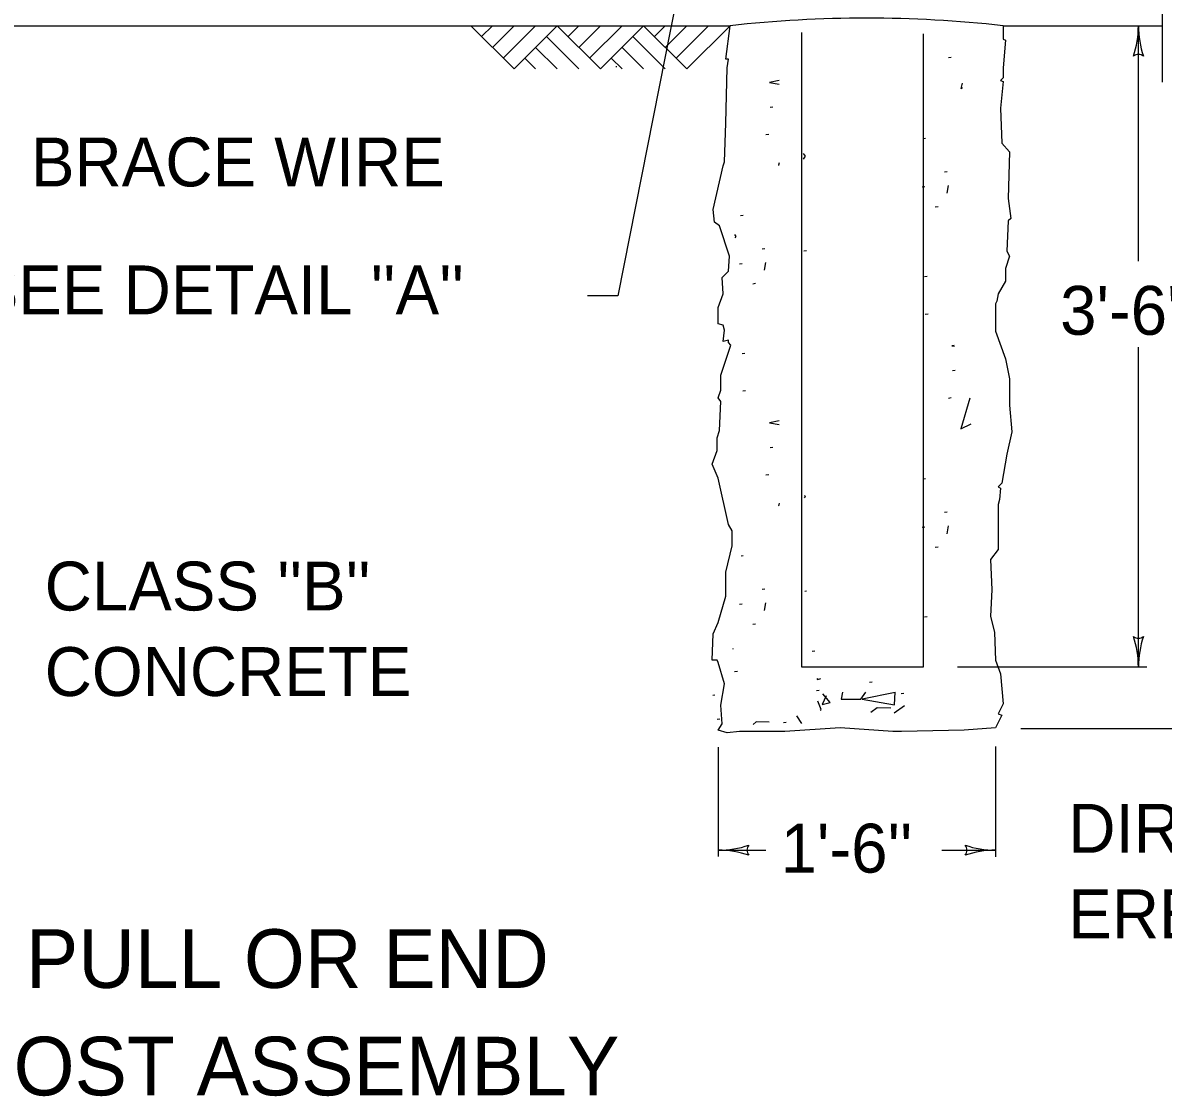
# Model space of a CAD drawing. Extents: x 1000 to 1036.3, y 1000 to 1022.
# Drawn here: x 1011.596 to 1016.263, y 1012.099 to 1016.494 of the extents above; entities that cross this region are included whole.
import ezdxf

# ---------------------------------------------------------------- set-up
doc = ezdxf.new("R2010")
doc.units = 0
doc.layers.add('Level 1', color=7, linetype='Continuous')

msp = doc.modelspace()

# ---------------------------------------------------------------- linework, layer by layer
at = {"layer": 'Level 1'}
for p, q in [((1016.259, 1017.2732), (1016.259, 1016.2504)), ((1014.3744, 1017.1138), (1014.0312, 1015.3753)), ((1011.1079, 1016.4816), (1014.49, 1016.4816)), ((1013.6061, 1016.3048), (1013.4293, 1016.4816)), ((1013.5177, 1016.4816), (1013.4735, 1016.4373)), ((1013.6061, 1016.4816), (1013.5177, 1016.3932)), ((1013.6944, 1016.4816), (1013.5618, 1016.349)), ((1013.7828, 1016.4816), (1013.6061, 1016.3048)), ((1013.9597, 1016.3048), (1013.7828, 1016.4816)), ((1013.8713, 1016.4816), (1013.8271, 1016.4373)), ((1013.9597, 1016.4816), (1013.8713, 1016.3932)), ((1014.048, 1016.4816), (1013.9154, 1016.349)), ((1014.1364, 1016.4816), (1013.9597, 1016.3048)), ((1014.3133, 1016.3048), (1014.1364, 1016.4816)), ((1014.2248, 1016.4816), (1014.1807, 1016.4373)), ((1014.3133, 1016.4816), (1014.2248, 1016.3932)), ((1014.4016, 1016.4816), (1014.269, 1016.349)), ((1014.49, 1016.4816), (1014.3133, 1016.3048)), ((1014.7823, 1016.4538), (1014.7823, 1013.8566)), ((1015.6079, 1016.4816), (1016.259, 1016.4816)), ((1016.1614, 1015.5181), (1016.1614, 1016.4816)), ((1013.8712, 1016.3048), (1013.7387, 1016.4373)), ((1014.2248, 1016.3048), (1014.0923, 1016.4373)), ((1015.2823, 1013.8566), (1015.2823, 1016.4488)), ((1013.7828, 1016.3048), (1013.6945, 1016.3932)), ((1014.1365, 1016.3048), (1014.0481, 1016.3932)), ((1013.6945, 1016.3048), (1013.6503, 1016.349)), ((1014.0481, 1016.3048), (1014.0038, 1016.349)), ((1014.0312, 1015.3753), (1013.9062, 1015.3753)), ((1016.1614, 1013.8566), (1016.1614, 1015.1663)), ((1014.7823, 1013.8566), (1015.2823, 1013.8566)), ((1015.4206, 1013.8566), (1016.1965, 1013.8566)), ((1015.6808, 1013.6043), (1016.909, 1013.6043)), ((1014.442, 1013.5288), (1014.442, 1013.0803)), ((1015.5771, 1013.5305), (1015.5771, 1013.0787)), ((1014.442, 1013.1066), (1014.6365, 1013.1066)), ((1015.357, 1013.1066), (1015.5771, 1013.1066))]:
    msp.add_line(p, q, dxfattribs=at)
for points in [[(1015.6079, 1016.4816), (1015.6079, 1016.4273), (1015.6182, 1016.4223), (1015.6079, 1016.3093), (1015.6079, 1016.2682), (1015.5976, 1016.2578), (1015.6079, 1016.2528), (1015.5976, 1016.1448), (1015.6028, 1016.0011), (1015.6336, 1015.9651), (1015.6284, 1015.7751), (1015.6388, 1015.6929), (1015.6284, 1015.6827), (1015.6233, 1015.5594), (1015.6336, 1015.5388), (1015.6182, 1015.4875), (1015.6182, 1015.4361), (1015.5873, 1015.3848), (1015.5823, 1015.354), (1015.5771, 1015.3437), (1015.5771, 1015.2307), (1015.6182, 1015.1178), (1015.6336, 1015.0356), (1015.6336, 1014.9277), (1015.6438, 1014.8198), (1015.6233, 1014.7273), (1015.6028, 1014.6093), (1015.5873, 1014.5938), (1015.5976, 1014.5888), (1015.5925, 1014.5425), (1015.5873, 1014.5219), (1015.5873, 1014.3678), (1015.5873, 1014.3371), (1015.5565, 1014.296), (1015.5617, 1014.1728), (1015.5565, 1014.0648), (1015.5719, 1013.9981), (1015.5771, 1013.8851), (1015.5976, 1013.8286), (1015.6079, 1013.7053), (1015.5873, 1013.6643), (1015.6028, 1013.6591), (1015.5771, 1013.6078), (1015.4487, 1013.5975), (1015.1919, 1013.5923), (1015.1559, 1013.5923), (1014.9403, 1013.6078), (1014.7143, 1013.5923), (1014.5293, 1013.5923), (1014.478, 1013.5873), (1014.442, 1013.5975), (1014.4575, 1013.6232), (1014.4523, 1013.7002), (1014.4678, 1013.7875), (1014.442, 1013.8748), (1014.4369, 1013.8851), (1014.4163, 1013.8851), (1014.4215, 1013.9929), (1014.442, 1014.0392), (1014.4728, 1014.1471), (1014.4728, 1014.2292), (1014.4728, 1014.2446), (1014.4985, 1014.3525), (1014.4985, 1014.4141), (1014.4832, 1014.4398), (1014.442, 1014.6298), (1014.4163, 1014.6863), (1014.4369, 1014.7428), (1014.4369, 1014.7942), (1014.4472, 1014.825), (1014.4523, 1014.9431), (1014.442, 1014.9585), (1014.4523, 1014.9893), (1014.4523, 1015.0509), (1014.4934, 1015.1742), (1014.4832, 1015.1845), (1014.4832, 1015.1948), (1014.4626, 1015.1896), (1014.4678, 1015.2358), (1014.4626, 1015.2563), (1014.442, 1015.2615), (1014.442, 1015.3283), (1014.4626, 1015.3848), (1014.4575, 1015.4516), (1014.4832, 1015.4773), (1014.4883, 1015.5388), (1014.4472, 1015.6621), (1014.4267, 1015.6776), (1014.4215, 1015.7288), (1014.4626, 1015.9086), (1014.4678, 1015.9241), (1014.4728, 1016.0833), (1014.478, 1016.3093), (1014.4832, 1016.3452), (1014.4728, 1016.3452), (1014.49, 1016.4816)], [(1014.0269, 1016.3141), (1014.0223, 1016.3135)], [(1015.3948, 1016.3511), (1015.3837, 1016.3497)], [(1014.6913, 1016.2579), (1014.6517, 1016.2498)], [(1014.6517, 1016.2498), (1014.6913, 1016.2428)], [(1015.4408, 1016.2464), (1015.4346, 1016.225)], [(1015.4346, 1016.225), (1015.4414, 1016.2283)], [(1014.6653, 1016.1486), (1014.6542, 1016.1473)], [(1014.6483, 1016.0363), (1014.6372, 1016.0349)], [(1015.2903, 1016.0196), (1015.2792, 1016.0182)], [(1014.7988, 1015.9474), (1014.7908, 1015.958)], [(1014.7908, 1015.9354), (1014.7988, 1015.9474)], [(1014.6913, 1015.9209), (1014.6881, 1015.9103)], [(1014.6881, 1015.9103), (1014.6913, 1015.9118)], [(1015.3788, 1015.8834), (1015.3677, 1015.882)], [(1015.2869, 1015.8222), (1015.2758, 1015.8208)], [(1015.3782, 1015.7956), (1015.3838, 1015.8275)], [(1015.3413, 1015.7405), (1015.3303, 1015.7391)], [(1014.5438, 1015.7048), (1014.5327, 1015.7034)], [(1014.5152, 1015.6195), (1014.5098, 1015.6267)], [(1014.5108, 1015.6128), (1014.5152, 1015.6195)], [(1014.6323, 1015.5687), (1014.6212, 1015.5673)], [(1014.8037, 1015.5597), (1014.7925, 1015.5583)], [(1014.5404, 1015.5074), (1014.5293, 1015.506)], [(1014.6317, 1015.4808), (1014.6373, 1015.5128)], [(1015.2971, 1015.4546), (1015.286, 1015.4533)], [(1014.5948, 1015.4258), (1014.5838, 1015.4243)], [(1015.3005, 1015.3014), (1015.2894, 1015.3001)], [(1015.4074, 1015.1731), (1015.3982, 1015.1713)], [(1015.3982, 1015.1713), (1015.4085, 1015.1693)], [(1014.5506, 1015.1398), (1014.5395, 1015.1385)], [(1015.4118, 1015.07), (1015.4007, 1015.0687)], [(1014.554, 1014.9867), (1014.5429, 1014.9853)], [(1015.3948, 1014.9578), (1015.3837, 1014.9563)], [(1015.4714, 1014.9567), (1015.4346, 1014.8317)], [(1014.6913, 1014.8647), (1014.6517, 1014.8565)], [(1014.6517, 1014.8565), (1014.6913, 1014.8495)], [(1015.4346, 1014.8317), (1015.4768, 1014.8522)], [(1014.6653, 1014.7553), (1014.6542, 1014.7539)], [(1014.6483, 1014.643), (1014.6372, 1014.6416)], [(1015.2903, 1014.6263), (1015.2792, 1014.6248)], [(1014.7988, 1014.5541), (1014.7953, 1014.5588)], [(1014.7953, 1014.5488), (1014.7988, 1014.5541)], [(1014.6913, 1014.5277), (1014.6881, 1014.5169)], [(1014.6881, 1014.5169), (1014.6913, 1014.5185)], [(1015.3788, 1014.4901), (1015.3677, 1014.4887)], [(1015.2869, 1014.4288), (1015.2758, 1014.4274)], [(1015.3782, 1014.4023), (1015.3838, 1014.4342)], [(1014.5438, 1014.3115), (1014.5353, 1014.3104)], [(1015.3413, 1014.3472), (1015.3303, 1014.3458)], [(1014.6323, 1014.1753), (1014.6212, 1014.1739)], [(1014.8037, 1014.1663), (1014.7966, 1014.1655)], [(1014.5404, 1014.1141), (1014.5293, 1014.1127)], [(1014.6317, 1014.0875), (1014.6373, 1014.1194)], [(1014.5948, 1014.0324), (1014.5838, 1014.031)], [(1015.2971, 1014.0613), (1015.286, 1014.0599)], [(1014.5029, 1013.9303), (1014.4997, 1013.9299)], [(1014.8377, 1013.9213), (1014.8266, 1013.9199)], [(1014.52, 1013.8384), (1014.5088, 1013.837)], [(1014.8448, 1013.81), (1014.8476, 1013.8059)], [(1014.8476, 1013.8059), (1014.8619, 1013.8098)], [(1015.0716, 1013.7938), (1015.0604, 1013.7924)], [(1014.8548, 1013.7598), (1014.8437, 1013.7584)], [(1014.951, 1013.754), (1014.9451, 1013.7242)], [(1015.0255, 1013.7242), (1015.0454, 1013.753)], [(1015.1653, 1013.7526), (1015.0307, 1013.7248), (1015.1638, 1013.7013), (1015.1653, 1013.754)], [(1015.2013, 1013.7483), (1015.1903, 1013.7469)], [(1014.4202, 1013.7411), (1014.4275, 1013.7429)], [(1014.8628, 1013.682), (1014.8489, 1013.7167)], [(1014.884, 1013.738), (1014.8673, 1013.7033), (1014.9006, 1013.7117), (1014.8701, 1013.7463)], [(1014.9451, 1013.7242), (1015.0255, 1013.7242)], [(1014.7616, 1013.6568), (1014.7823, 1013.6252)], [(1014.8596, 1013.68), (1014.8628, 1013.682)], [(1015.0921, 1013.6895), (1015.0658, 1013.6701)], [(1015.1476, 1013.6881), (1015.0921, 1013.6895)], [(1015.1614, 1013.6687), (1015.2044, 1013.6992)], [(1014.4479, 1013.6432), (1014.4368, 1013.6418)], [(1014.5965, 1013.6318), (1014.5851, 1013.6205)], [(1014.6506, 1013.6305), (1014.5965, 1013.6318)], [(1014.7202, 1013.6296), (1014.7091, 1013.6282)]]:
    msp.add_lwpolyline(points, dxfattribs=at)
for centre, radius, start, end in [((1015.049, 1011.503), 5.0098, 83.5943, 96.4057), ((1015.7705, 1016.4816), 0.3909, 341.3472, 359.9939), ((1016.5524, 1016.4816), 0.3909, 179.9878, 180), ((1016.5524, 1016.4816), 0.3909, 180, 198.6688), ((1016.1614, 1016.3329), 0.0313, 48.7746, 130.8913), ((1016.1615, 1014.0052), 0.0313, 228.7746, 310.8913), ((1015.7705, 1013.8566), 0.3909, 0, 18.6688), ((1016.5524, 1013.8566), 0.3909, 161.3472, 179.9939), ((1015.7705, 1013.8566), 0.3909, 359.9878, 0), ((1014.442, 1013.4975), 0.3909, 269.9878, 270), ((1014.442, 1013.4975), 0.3909, 270, 288.6688), ((1014.442, 1012.7156), 0.3909, 71.3472, 89.9939), ((1014.5907, 1013.1065), 0.0313, 138.7746, 220.8913), ((1015.4284, 1013.1066), 0.0313, 318.7746, 40.8913), ((1015.5771, 1012.7156), 0.3909, 90, 108.6688), ((1015.5771, 1013.4975), 0.3909, 251.3472, 269.9939), ((1015.5771, 1012.7156), 0.3909, 89.9878, 90)]:
    msp.add_arc(centre, radius, start, end, dxfattribs=at)

# ---------------------------------------------------------------- texts
for s, height, p in [('BRACE WIRE', 0.2, (1011.6289, 1015.824)), ("SEE DETAIL ''A''", 0.2, (1011.3989, 1015.3003)), ("3'-6''", 0.2, (1015.8412, 1015.2166)), ("CLASS ''B''", 0.2, (1011.6851, 1014.0878)), ('CONCRETE', 0.2, (1011.6851, 1013.7378)), ('DIRECTION OF', 0.2, (1015.8747, 1013.0959)), ("1'-6''", 0.2, (1014.697, 1013.0148)), ('ERECTION OF FENCE', 0.2, (1015.8747, 1012.7459)), ('PULL OR END', 0.24, (1011.6085, 1012.5428)), ('POST ASSEMBLY', 0.24, (1011.3439, 1012.1028))]:
    msp.add_text(s, height=height, dxfattribs=at).set_placement(p)

doc.saveas('drawing.dxf')
